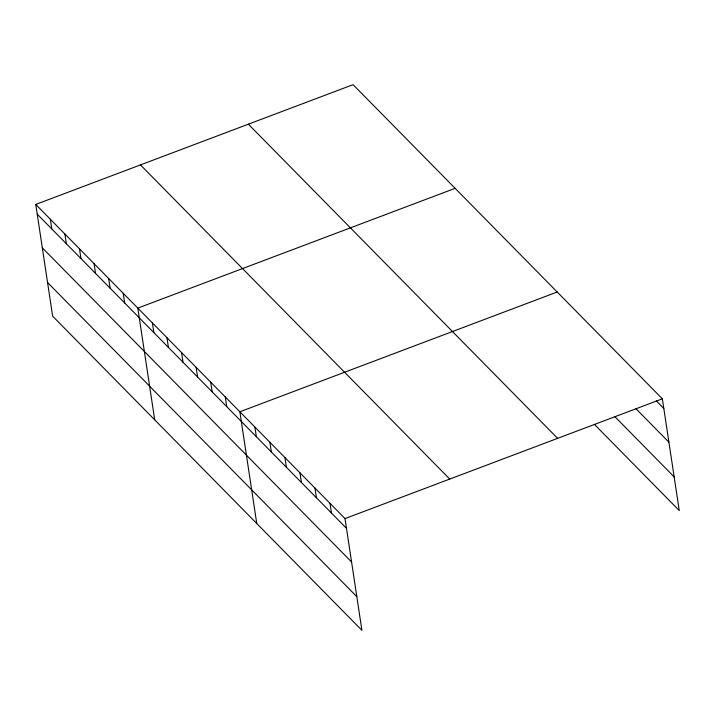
<?xml version="1.0" encoding="UTF-8"?>
<svg xmlns="http://www.w3.org/2000/svg" width="715" height="715" viewBox="0 0 715 715"><rect width="100%" height="100%" fill="white"/><g stroke="black" fill="none" stroke-linecap="round" stroke-linejoin="round"><path stroke-width="1.07" d="M35.75 204.427L345.014 518.59L361.915 630.335L52.651 316.173L35.75 204.427L353.085 84.665L662.349 398.827L679.25 510.573L594.38 424.361M455.142 188.331L137.807 308.102L154.708 419.848M557.2 292.006L239.865 411.777L256.765 523.523M345.014 518.59L662.349 398.827M656.307 400.901L663.815 408.533M635.867 408.631L668.909 442.201M614.82 416.622L674.156 476.896M248.364 124.187L557.629 438.349M140.471 164.906L449.735 479.068M37.216 214.134L346.48 528.296M42.31 247.81L351.574 561.972M47.556 282.505L356.821 596.668M329.99 503.333L331.456 513.039M314.966 488.068L316.441 497.774M299.951 472.812L301.417 482.518M284.928 457.555L286.393 467.261M269.904 442.29L271.369 451.996M254.889 427.034L256.354 436.74M225.288 396.968L226.753 406.674M210.702 382.15L212.176 391.856M196.125 367.34L197.59 377.046M181.547 352.531L183.013 362.237M166.961 337.721L168.436 347.427M152.384 322.912L153.85 332.618M123.23 293.293L124.696 302.999M108.644 278.484L110.119 288.19M94.067 263.665L95.533 273.38M79.49 248.856L80.956 258.562M64.913 234.046L66.379 243.752M50.327 219.237L51.802 228.943"/></g></svg>
